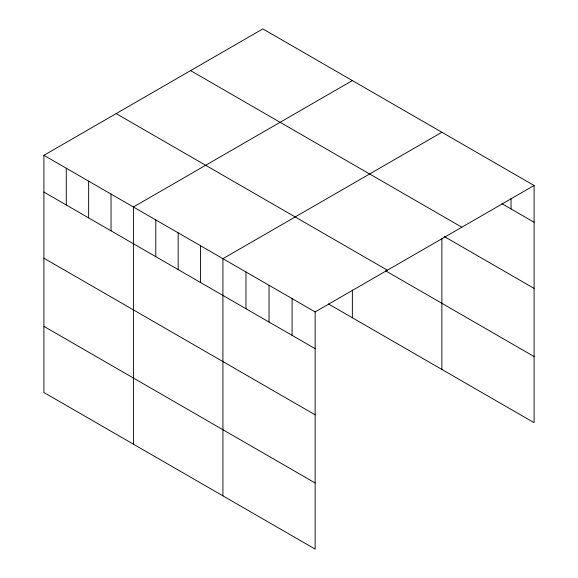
<?xml version="1.0" encoding="UTF-8"?>
<svg xmlns="http://www.w3.org/2000/svg" width="578" height="578" viewBox="0 0 578 578"><rect width="100%" height="100%" fill="white"/><g stroke="black" fill="none" stroke-linecap="round" stroke-linejoin="round"><path stroke-width="0.87" d="M43.899 155.316L315.147 311.918L315.147 549.1L43.899 392.498L43.899 155.316L262.853 28.9L534.101 185.502L534.101 422.684L328.441 303.949M352.363 80.58L133.41 206.996L133.41 444.171M441.881 132.261L222.92 258.677L222.92 495.852M315.147 311.918L534.101 185.502M501.827 203.622L534.101 222.263M190.596 70.617L461.851 227.219M444.186 236.489L534.101 288.4M116.149 113.599L387.405 270.201M385.548 270.779L534.101 356.547M43.899 192.069L315.147 348.671M43.899 258.207L315.147 414.816M43.899 326.353L315.147 482.962M511.046 198.189L511.046 208.947M441.881 238.649L441.881 369.443M352.363 290.055L352.363 317.763M292.092 298.609L292.092 335.363M269.037 285.294L269.037 322.054M245.975 271.985L245.975 308.739M200.544 245.751L200.544 282.505M178.168 232.833L178.168 269.586M155.785 219.915L155.785 256.668M111.034 194.071L111.034 230.832M88.651 181.152L88.651 217.906M66.275 168.234L66.275 204.988"/></g></svg>
